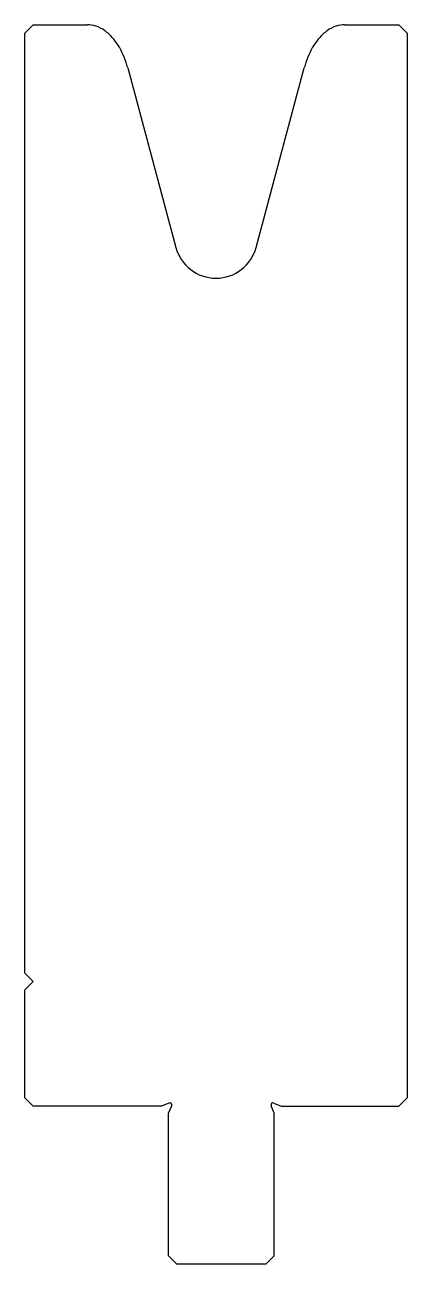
# Model space of a CAD drawing. Header units: metres. Extents: x 86 to 132, y 79 to 228.
import ezdxf

# ---------------------------------------------------------------- set-up
doc = ezdxf.new("R2010")
doc.units = ezdxf.units.M

msp = doc.modelspace()

# ---------------------------------------------------------------- linework, layer by layer
for p, q in [((87.406963, 228.408687), (86.406963, 227.408687)), ((87.406963, 228.408687), (93.935454, 228.408687)), ((124.878472, 228.408687), (131.406963, 228.408687)), ((132.406963, 227.408687), (131.406963, 228.408687)), ((86.406963, 114.408687), (86.406963, 227.408687)), ((132.406963, 227.408687), (132.406963, 99.408687)), ((98.789812, 223.247824), (104.577334, 201.648499)), ((114.236592, 201.648499), (120.024114, 223.247824)), ((86.406963, 114.408687), (87.406963, 113.408687)), ((87.406963, 113.408687), (86.406963, 112.408687)), ((86.406963, 99.408687), (86.406963, 112.408687)), ((86.406963, 99.408687), (87.406963, 98.408687)), ((102.856963, 98.408687), (87.406963, 98.408687)), ((103.750393, 98.778758), (102.856963, 98.408687)), ((103.706963, 97.558687), (104.077034, 98.452117)), ((116.406963, 97.558687), (116.036892, 98.452117)), ((116.363533, 98.778758), (117.256963, 98.408687)), ((117.256963, 98.408687), (131.406963, 98.408687)), ((131.406963, 98.408687), (132.406963, 99.408687)), ((103.706963, 80.408687), (103.706963, 97.558687)), ((116.406963, 80.408687), (116.406963, 97.558687)), ((103.706963, 80.408687), (104.706963, 79.408687)), ((115.406963, 79.408687), (104.706963, 79.408687)), ((115.406963, 79.408687), (116.406963, 80.408687))]:
    msp.add_line(p, q)
for centre, radius, start, end in [((93.935454, 224.908687), 3.5, 73.051495, 90), ((93.661599, 224.47181), 4, 53.738371, 71.123049), ((125.152327, 224.47181), 4, 108.876951, 126.261629), ((124.878472, 224.908687), 3.5, 90, 106.948505), ((92.79609, 223.246486), 5.5, 47.019588, 54.01823), ((92.036617, 222.450657), 6.6, 37.332809, 46.906167), ((126.777309, 222.450657), 6.6, 133.093833, 142.667191), ((126.017836, 223.246486), 5.5, 125.98177, 132.980412), ((90.89079, 221.644746), 8, 30.4919, 36.945496), ((88.647591, 220.530224), 10.5, 15, 29.521366), ((130.166335, 220.530224), 10.5, 150.478634, 165), ((127.923136, 221.644746), 8, 143.054504, 149.5081), ((109.406963, 202.942594), 5, 195, 345), ((103.846064, 98.547788), 0.25, 337.5, 112.5), ((116.267862, 98.547788), 0.25, 67.5, 202.5)]:
    msp.add_arc(centre, radius, start, end)

doc.saveas('drawing.dxf')
